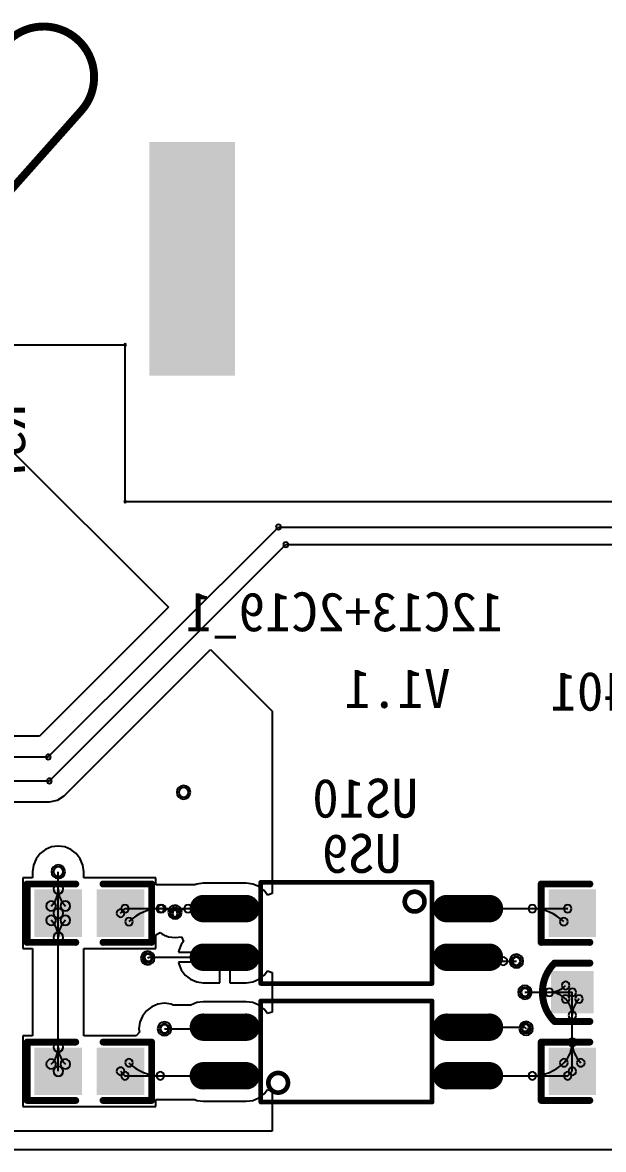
# Model space of a CAD drawing. Header units: inches. Extents: x 32166 to 66782, y 2386 to 7162.
# Drawn here: x 32753.9 to 32813.6, y 3216.8 to 3332.7 of the extents above; entities that cross this region are included whole.
import ezdxf

# ---------------------------------------------------------------- set-up
doc = ezdxf.new("R2010")
doc.units = ezdxf.units.IN
doc.header["$LTSCALE"] = 0.64311
doc.header["$MEASUREMENT"] = 0
for name, color, linetype in [('BOTTOMLAYER', 5, 'CONTINUOUS'), ('BOTTOMOVERLAY', 54, 'CONTINUOUS'), ('BOTTOMPASTE', 16, 'CONTINUOUS'), ('BOTTOMSOLDER', 6, 'CONTINUOUS'), ('KEEPOUTLAYER', 6, 'CONTINUOUS'), ('MULTILAYER', 9, 'CONTINUOUS')]:
    doc.layers.add(name, color=color, linetype=linetype)
doc.styles.get("Standard").update_dxf_attribs({"font": 'txt', "width": 0.8})

msp = doc.modelspace()

# ---------------------------------------------------------------- linework, layer by layer
at = {"layer": 'BOTTOMLAYER'}
for p, q in [((32752.09, 3289.41), (32768.65, 3272.85)), ((32756.55, 3257.21), (32780.2, 3280.85)), ((32780.2, 3280.85), (32846.19, 3280.85)), ((32756.66, 3254.74), (32780.95, 3279.04)), ((32780.95, 3279.04), (32846.94, 3279.04)), ((32768.9, 3272.6), (32755.66, 3259.36)), ((32768.65, 3272.85), (32768.9, 3272.6)), ((32758.18, 3253.22), (32773.23, 3268.27)), ((32773.23, 3268.27), (32779.57, 3261.93)), ((32779.57, 3261.93), (32779.57, 3243.17)), ((32755.66, 3259.36), (32748.15, 3259.36)), ((32742.45, 3257.21), (32756.55, 3257.21)), ((32738.31, 3254.74), (32756.66, 3254.74)), ((32757.48, 3252.76), (32758.18, 3253.22)), ((32738.31, 3252.59), (32756.66, 3252.59)), ((32756.66, 3252.59), (32757.48, 3252.76)), ((32755.71, 3247.27), (32755.3, 3246.72)), ((32756.26, 3247.68), (32755.71, 3247.27)), ((32756.89, 3247.95), (32756.26, 3247.68)), ((32757.57, 3248.04), (32756.89, 3247.95)), ((32758.25, 3247.95), (32757.57, 3248.04)), ((32758.88, 3247.68), (32758.25, 3247.95)), ((32759.42, 3247.27), (32758.88, 3247.68)), ((32759.84, 3246.72), (32759.42, 3247.27)), ((32755.03, 3246.09), (32754.94, 3245.41)), ((32755.3, 3246.72), (32755.03, 3246.09)), ((32760.1, 3246.09), (32759.84, 3246.72)), ((32760.19, 3245.41), (32760.1, 3246.09)), ((32754.94, 3244.77), (32753.94, 3244.77)), ((32753.94, 3244.77), (32753.94, 3237.51)), ((32754.94, 3245.41), (32754.94, 3244.77)), ((32757.57, 3241.14), (32757.57, 3245.41)), ((32760.19, 3244.77), (32760.19, 3245.41)), ((32767.6, 3244.77), (32760.19, 3244.77)), ((32767.6, 3244.06), (32767.6, 3244.77)), ((32771.6, 3244.06), (32767.6, 3244.06)), ((32771.8, 3244.14), (32771.6, 3244.06)), ((32772.48, 3244.23), (32771.8, 3244.14)), ((32776.88, 3244.23), (32772.48, 3244.23)), ((32777.56, 3244.14), (32776.88, 3244.23)), ((32778.19, 3243.88), (32777.56, 3244.14)), ((32778.74, 3243.46), (32778.19, 3243.88)), ((32779.09, 3243.01), (32778.74, 3243.46)), ((32779.57, 3243.17), (32779.09, 3243.01)), ((32763.97, 3241.14), (32764.43, 3241.61)), ((32764.43, 3241.61), (32774.68, 3241.61)), ((32799.68, 3241.61), (32809.93, 3241.61)), ((32757.57, 3224.89), (32757.57, 3241.14)), ((32767.6, 3238.91), (32768.05, 3239.14)), ((32767.6, 3237.51), (32767.6, 3238.91)), ((32768.05, 3239.14), (32768.26, 3238.98)), ((32768.26, 3238.98), (32768.35, 3238.94)), ((32768.35, 3238.94), (32768.49, 3238.85)), ((32768.49, 3238.85), (32768.65, 3238.82)), ((32768.65, 3238.82), (32768.89, 3238.72)), ((32768.89, 3238.72), (32769.57, 3238.63)), ((32769.57, 3238.63), (32770.23, 3238.72)), ((32770.21, 3237.92), (32769.95, 3237.29)), ((32770.45, 3238.23), (32770.21, 3237.92)), ((32770.23, 3238.72), (32770.28, 3238.63)), ((32770.28, 3238.63), (32770.45, 3238.23)), ((32753.94, 3237.51), (32754.94, 3237.51)), ((32754.94, 3237.51), (32754.94, 3228.52)), ((32760.19, 3228.52), (32760.19, 3237.51)), ((32760.19, 3237.51), (32767.6, 3237.51)), ((32766.77, 3236.53), (32766.84, 3236.61)), ((32766.84, 3236.61), (32774.68, 3236.61)), ((32769.95, 3237.29), (32769.93, 3237.12)), ((32769.93, 3237.12), (32774.68, 3237.12)), ((32774.68, 3237.12), (32774.68, 3236.61)), ((32774.68, 3236.61), (32775.19, 3236.61)), ((32775.19, 3236.61), (32775.19, 3233.99)), ((32799.68, 3236.61), (32800.08, 3236.21)), ((32774.18, 3236.1), (32769.93, 3236.1)), ((32769.93, 3236.1), (32769.95, 3235.93)), ((32769.95, 3235.93), (32770.21, 3235.3)), ((32774.18, 3233.99), (32774.18, 3236.1)), ((32800.08, 3236.21), (32804.65, 3236.21)), ((32770.21, 3235.3), (32770.63, 3234.76)), ((32770.63, 3234.76), (32771.17, 3234.34)), ((32771.17, 3234.34), (32771.8, 3234.08)), ((32777.56, 3234.08), (32778.19, 3234.34)), ((32778.19, 3234.34), (32778.74, 3234.76)), ((32778.74, 3234.76), (32779.09, 3235.21)), ((32779.09, 3235.21), (32779.57, 3235.05)), ((32779.57, 3235.05), (32779.57, 3230.98)), ((32771.8, 3234.08), (32772.48, 3233.99)), ((32772.48, 3233.99), (32774.18, 3233.99)), ((32775.19, 3233.99), (32776.88, 3233.99)), ((32776.88, 3233.99), (32777.56, 3234.08)), ((32771.8, 3231.95), (32771.2, 3231.7)), ((32772.48, 3232.04), (32771.8, 3231.95)), ((32776.88, 3232.04), (32772.48, 3232.04)), ((32777.56, 3231.95), (32776.88, 3232.04)), ((32778.19, 3231.69), (32777.56, 3231.95)), ((32805.53, 3233.01), (32810.4, 3233.01)), ((32810.4, 3233.01), (32810.4, 3233.01)), ((32810.4, 3224.89), (32810.4, 3233.01)), ((32766.63, 3231.11), (32766.22, 3230.56)), ((32767.18, 3231.52), (32766.63, 3231.11)), ((32767.81, 3231.79), (32767.18, 3231.52)), ((32768.49, 3231.88), (32767.81, 3231.79)), ((32769.17, 3231.79), (32768.49, 3231.88)), ((32769.37, 3231.7), (32769.17, 3231.79)), ((32771.2, 3231.7), (32769.37, 3231.7)), ((32778.74, 3231.27), (32778.19, 3231.69)), ((32779.09, 3230.82), (32778.74, 3231.27)), ((32779.57, 3230.98), (32779.09, 3230.82)), ((32765.95, 3229.93), (32765.86, 3229.25)), ((32766.22, 3230.56), (32765.95, 3229.93)), ((32754.94, 3228.52), (32753.94, 3228.52)), ((32753.94, 3228.52), (32753.94, 3221.25)), ((32765.58, 3228.52), (32760.19, 3228.52)), ((32765.91, 3228.9), (32765.58, 3228.52)), ((32765.86, 3229.25), (32765.91, 3228.9)), ((32768.49, 3229.25), (32774.52, 3229.25)), ((32774.52, 3229.25), (32774.68, 3229.42)), ((32799.68, 3229.42), (32805.52, 3229.42)), ((32805.52, 3229.42), (32805.65, 3229.29)), ((32763.97, 3224.89), (32764.43, 3224.42)), ((32764.43, 3224.42), (32774.68, 3224.42)), ((32799.68, 3224.42), (32809.93, 3224.42)), ((32809.93, 3224.42), (32810.4, 3224.89)), ((32778.74, 3222.56), (32779.09, 3223.02)), ((32779.09, 3223.02), (32779.57, 3222.85)), ((32779.57, 3222.85), (32779.57, 3218.74)), ((32767.6, 3221.25), (32767.6, 3221.97)), ((32767.6, 3221.97), (32771.6, 3221.97)), ((32771.6, 3221.97), (32771.8, 3221.88)), ((32771.8, 3221.88), (32772.48, 3221.8)), ((32772.48, 3221.8), (32776.88, 3221.8)), ((32776.88, 3221.8), (32777.56, 3221.88)), ((32777.56, 3221.88), (32778.19, 3222.15)), ((32778.19, 3222.15), (32778.74, 3222.56)), ((32753.94, 3221.25), (32767.6, 3221.25)), ((32779.57, 3218.74), (32718.41, 3218.74))]:
    msp.add_line(p, q, dxfattribs=at)
at = {"layer": 'BOTTOMLAYER', "const_width": 2}
for points in [[(32772.48, 3241.61), (32776.88, 3241.61)], [(32797.48, 3241.61), (32801.88, 3241.61)], [(32772.48, 3236.61), (32776.88, 3236.61)], [(32797.48, 3236.61), (32801.88, 3236.61)], [(32776.88, 3229.42), (32772.48, 3229.42)], [(32801.88, 3229.42), (32797.48, 3229.42)], [(32776.88, 3224.42), (32772.48, 3224.42)], [(32801.88, 3224.42), (32797.48, 3224.42)]]:
    msp.add_lwpolyline(points, dxfattribs=at)
at = {"layer": 'BOTTOMLAYER', "const_width": 1}
for points in [[(32772.98, 3241.61, 1), (32771.98, 3241.61, 1)], [(32777.38, 3241.61, 1), (32776.38, 3241.61, 1)], [(32797.98, 3241.61, 1), (32796.98, 3241.61, 1)], [(32802.38, 3241.61, 1), (32801.38, 3241.61, 1)], [(32772.98, 3236.61, 1), (32771.98, 3236.61, 1)], [(32777.38, 3236.61, 1), (32776.38, 3236.61, 1)], [(32797.98, 3236.61, 1), (32796.98, 3236.61, 1)], [(32802.38, 3236.61, 1), (32801.38, 3236.61, 1)], [(32771.98, 3229.42, 1), (32772.98, 3229.42, 1)], [(32776.38, 3229.42, 1), (32777.38, 3229.42, 1)], [(32796.98, 3229.42, 1), (32797.98, 3229.42, 1)], [(32801.38, 3229.42, 1), (32802.38, 3229.42, 1)], [(32771.98, 3224.42, 1), (32772.98, 3224.42, 1)], [(32776.38, 3224.42, 1), (32777.38, 3224.42, 1)], [(32796.98, 3224.42, 1), (32797.98, 3224.42, 1)], [(32801.38, 3224.42, 1), (32802.38, 3224.42, 1)]]:
    msp.add_lwpolyline(points, format="xyb", close=True, dxfattribs=at)
at = {"layer": 'BOTTOMLAYER'}
for centre, radius, start, end in [((32780.2, 3280.85), 0.254, 0, 180), ((32780.2, 3280.85), 0.254, 0, 180), ((32780.2, 3280.85), 0.254, 180, 0), ((32780.2, 3280.85), 0.254, 180, 0), ((32780.95, 3279.04), 0.254, 0, 180), ((32780.95, 3279.04), 0.254, 0, 180), ((32780.95, 3279.04), 0.254, 180, 0), ((32780.95, 3279.04), 0.254, 180, 0), ((32756.55, 3257.21), 0.254, 0, 180), ((32756.55, 3257.21), 0.254, 0, 180), ((32756.55, 3257.21), 0.254, 180, 0), ((32756.55, 3257.21), 0.254, 180, 0), ((32756.66, 3254.74), 0.254, 0, 180), ((32756.66, 3254.74), 0.254, 0, 180), ((32756.66, 3254.74), 0.254, 180, 0), ((32756.66, 3254.74), 0.254, 180, 0), ((32770.45, 3253.57), 0.5, 0, 180), ((32770.45, 3253.57), 0.5, 180, 0), ((32757.57, 3245.41), 0.5, 0, 180), ((32757.57, 3245.41), 0.5, 0, 180), ((32757.57, 3245.41), 0.5, 180, 0), ((32757.57, 3245.41), 0.5, 180, 0), ((32755.08, 3243.63), 2.49, 315.0002, 0.0002), ((32757.57, 3243.63), 0.5, 0, 180), ((32757.57, 3243.63), 0.5, 0, 180), ((32757.57, 3243.63), 0.5, 180, 0), ((32757.57, 3243.63), 0.5, 180, 0), ((32760.06, 3243.63), 2.49, 179.9998, 224.9998), ((32756.84, 3241.87), 0.5, 0, 180), ((32758.3, 3241.87), 0.5, 0, 180), ((32756.84, 3241.87), 0.5, 180, 0), ((32757.57, 3241.14), 0.5, 0, 180), ((32757.57, 3241.14), 0.5, 0, 180), ((32758.3, 3241.87), 0.5, 180, 0), ((32763.97, 3241.14), 0.4, 0, 180), ((32764.43, 3241.61), 0.4, 0, 180), ((32764.43, 3241.61), 0.4, 0, 180), ((32764.43, 3241.61), 0.4, 180, 0), ((32764.43, 3241.61), 0.4, 180, 0), ((32768.07, 3237.04), 4.57, 90, 135), ((32768.07, 3241.61), 0.4, 0, 180), ((32768.07, 3241.61), 0.4, 180, 0), ((32768.22, 3241.61), 0.4, 0, 180), ((32768.22, 3241.61), 0.4, 180, 0), ((32768.22, 3239.91), 1.7, 45.0002, 90.0002), ((32769.43, 3241.11), 0.4, 0, 180), ((32769.57, 3241.25), 0.5, 0, 180), ((32769.57, 3241.25), 0.5, 180, 0), ((32769.71, 3241.11), 0.4, 0, 180), ((32770.91, 3239.91), 1.7, 89.9998, 134.9998), ((32770.91, 3241.61), 0.4, 0, 180), ((32770.91, 3241.61), 0.4, 180, 0), ((32774.68, 3241.61), 0.4, 0, 180), ((32774.68, 3241.61), 0.4, 180, 0), ((32799.68, 3241.61), 0.4, 0, 180), ((32799.68, 3241.61), 0.4, 180, 0), ((32806.29, 3241.61), 0.4, 0, 180), ((32806.29, 3241.61), 0.4, 180, 0), ((32806.29, 3237.04), 4.57, 45, 90), ((32809.93, 3241.61), 0.4, 0, 180), ((32809.93, 3241.61), 0.4, 180, 0), ((32756.84, 3240.41), 0.5, 0, 180), ((32756.84, 3240.41), 0.5, 180, 0), ((32755.08, 3238.65), 2.49, 359.9998, 44.9998), ((32757.57, 3241.14), 0.5, 180, 0), ((32757.57, 3241.14), 0.5, 180, 0), ((32760.06, 3238.65), 2.49, 135.0002, 180.0002), ((32758.3, 3240.41), 0.5, 0, 180), ((32758.3, 3240.41), 0.5, 180, 0), ((32763.97, 3241.14), 0.4, 180, 0), ((32764.84, 3240.27), 0.4, 0, 180), ((32764.84, 3240.27), 0.4, 180, 0), ((32769.43, 3241.11), 0.4, 180, 0), ((32769.71, 3241.11), 0.4, 180, 0), ((32809.53, 3240.27), 0.4, 0, 180), ((32809.53, 3240.27), 0.4, 180, 0), ((32757.57, 3238.65), 0.5, 0, 180), ((32757.57, 3238.65), 0.5, 0, 180), ((32757.57, 3238.65), 0.5, 180, 0), ((32757.57, 3238.65), 0.5, 180, 0), ((32766.77, 3236.53), 0.5, 0, 180), ((32766.77, 3236.53), 0.4, 0, 180), ((32766.84, 3236.61), 0.4, 0, 180), ((32766.84, 3236.61), 0.4, 0, 180), ((32766.84, 3236.61), 0.4, 180, 0), ((32766.84, 3236.61), 0.4, 180, 0), ((32774.68, 3236.61), 0.4, 0, 180), ((32774.68, 3236.61), 0.4, 180, 0), ((32799.68, 3236.61), 0.4, 0, 180), ((32799.68, 3236.61), 0.4, 180, 0), ((32800.08, 3236.21), 0.4, 0, 180), ((32800.08, 3236.21), 0.4, 0, 180), ((32802.02, 3236.75), 0.4, 0, 180), ((32802.02, 3236.75), 0.4, 180, 0), ((32803.32, 3238.05), 1.83, 225.0002, 270.0002), ((32803.32, 3236.21), 0.4, 0, 180), ((32804.65, 3236.21), 0.5, 0, 180), ((32804.65, 3236.21), 0.4, 0, 180), ((32766.77, 3236.53), 0.5, 180, 0), ((32766.77, 3236.53), 0.4, 180, 0), ((32800.08, 3236.21), 0.4, 180, 0), ((32800.08, 3236.21), 0.4, 180, 0), ((32803.32, 3236.21), 0.4, 180, 0), ((32804.65, 3236.21), 0.5, 180, 0), ((32804.65, 3236.21), 0.4, 180, 0), ((32805.53, 3233.01), 0.5, 0, 180), ((32805.53, 3233.01), 0.4, 0, 180), ((32808.04, 3233.01), 0.4, 0, 180), ((32808.04, 3233.01), 0.4, 0, 180), ((32808.04, 3235.37), 2.36, 270, 315), ((32809.71, 3233.71), 0.4, 0, 180), ((32809.71, 3233.71), 0.4, 180, 0), ((32810.4, 3233.01), 0.4, 0, 180), ((32810.4, 3233.01), 0.4, 0, 180), ((32810.4, 3233.01), 0.4, 0, 180), ((32810.4, 3233.01), 0.4, 0, 180), ((32805.53, 3233.01), 0.5, 180, 0), ((32805.53, 3233.01), 0.4, 180, 0), ((32808.04, 3233.01), 0.4, 180, 0), ((32808.04, 3233.01), 0.4, 180, 0), ((32808.04, 3230.65), 2.36, 45, 90), ((32809.71, 3232.32), 0.4, 0, 180), ((32809.71, 3232.32), 0.4, 0, 180), ((32809.71, 3232.32), 0.4, 180, 0), ((32809.71, 3232.32), 0.4, 180, 0), ((32808.04, 3230.65), 2.36, 360, 45), ((32810.4, 3233.01), 0.4, 180, 0), ((32810.4, 3233.01), 0.4, 180, 0), ((32810.4, 3233.01), 0.4, 180, 0), ((32810.4, 3233.01), 0.4, 180, 0), ((32812.76, 3230.65), 2.36, 135, 180), ((32811.09, 3232.32), 0.4, 0, 180), ((32811.09, 3232.32), 0.4, 180, 0), ((32810.4, 3230.65), 0.4, 0, 180), ((32810.4, 3230.65), 0.4, 0, 180), ((32768.49, 3229.25), 0.5, 0, 180), ((32768.49, 3229.25), 0.4, 0, 180), ((32774.52, 3229.25), 0.4, 0, 180), ((32774.52, 3229.25), 0.4, 0, 180), ((32774.68, 3229.42), 0.4, 0, 180), ((32799.68, 3229.42), 0.4, 0, 180), ((32805.52, 3229.42), 0.4, 0, 180), ((32805.52, 3229.42), 0.4, 0, 180), ((32805.65, 3229.29), 0.5, 0, 180), ((32805.65, 3229.29), 0.4, 0, 180), ((32810.4, 3230.65), 0.4, 180, 0), ((32810.4, 3230.65), 0.4, 180, 0), ((32768.49, 3229.25), 0.5, 180, 0), ((32768.49, 3229.25), 0.4, 180, 0), ((32774.52, 3229.25), 0.4, 180, 0), ((32774.52, 3229.25), 0.4, 180, 0), ((32774.68, 3229.42), 0.4, 180, 0), ((32799.68, 3229.42), 0.4, 180, 0), ((32805.52, 3229.42), 0.4, 180, 0), ((32805.52, 3229.42), 0.4, 180, 0), ((32805.65, 3229.29), 0.5, 180, 0), ((32805.65, 3229.29), 0.4, 180, 0), ((32755.08, 3227.38), 2.49, 315.0002, 0.0002), ((32757.57, 3227.38), 0.5, 0, 180), ((32757.57, 3227.38), 0.5, 0, 180), ((32757.57, 3227.38), 0.5, 180, 0), ((32757.57, 3227.38), 0.5, 180, 0), ((32760.06, 3227.38), 2.49, 179.9998, 224.9998), ((32807.42, 3227.86), 2.97, 315, 360), ((32810.4, 3227.86), 0.4, 0, 180), ((32810.4, 3227.86), 0.4, 0, 180), ((32810.4, 3227.86), 0.4, 180, 0), ((32810.4, 3227.86), 0.4, 180, 0), ((32813.37, 3227.86), 2.97, 180, 225), ((32756.84, 3225.62), 0.5, 0, 180), ((32758.3, 3225.62), 0.5, 0, 180), ((32764.84, 3225.76), 0.4, 0, 180), ((32809.53, 3225.76), 0.4, 0, 180), ((32809.53, 3225.76), 0.4, 0, 180), ((32811.27, 3225.76), 0.4, 0, 180), ((32756.84, 3225.62), 0.5, 180, 0), ((32757.57, 3224.89), 0.5, 0, 180), ((32758.3, 3225.62), 0.5, 180, 0), ((32763.97, 3224.89), 0.4, 0, 180), ((32764.84, 3225.76), 0.4, 180, 0), ((32768.07, 3228.99), 4.57, 225, 270), ((32806.29, 3228.99), 4.57, 270.0001, 315.0001), ((32809.53, 3225.76), 0.4, 180, 0), ((32809.53, 3225.76), 0.4, 180, 0), ((32810.4, 3224.89), 0.4, 0, 180), ((32810.4, 3224.89), 0.4, 0, 180), ((32811.27, 3225.76), 0.4, 180, 0), ((32757.57, 3224.89), 0.5, 180, 0), ((32763.97, 3224.89), 0.4, 180, 0), ((32764.43, 3224.42), 0.4, 0, 180), ((32764.43, 3224.42), 0.4, 0, 180), ((32764.43, 3224.42), 0.4, 180, 0), ((32764.43, 3224.42), 0.4, 180, 0), ((32768.07, 3224.42), 0.4, 0, 180), ((32768.07, 3224.42), 0.4, 180, 0), ((32774.68, 3224.42), 0.4, 0, 180), ((32774.68, 3224.42), 0.4, 180, 0), ((32799.68, 3224.42), 0.4, 0, 180), ((32799.68, 3224.42), 0.4, 180, 0), ((32806.29, 3224.42), 0.4, 0, 180), ((32806.29, 3224.42), 0.4, 180, 0), ((32809.93, 3224.42), 0.4, 0, 180), ((32809.93, 3224.42), 0.4, 0, 180), ((32809.93, 3224.42), 0.4, 180, 0), ((32809.93, 3224.42), 0.4, 180, 0), ((32810.4, 3224.89), 0.4, 180, 0), ((32810.4, 3224.89), 0.4, 180, 0)]:
    msp.add_arc(centre, radius, start, end, dxfattribs=at)
for points in [[(32767.32, 3320.02), (32767.32, 3296.82), (32775.32, 3320.02), (32775.32, 3296.82)], [(32755.54, 3239.11), (32759.6, 3239.11), (32755.54, 3243.17), (32759.6, 3243.17)], [(32761.94, 3239.11), (32766, 3239.11), (32761.94, 3243.17), (32766, 3243.17)], [(32812.43, 3243.17), (32808.37, 3243.17), (32812.43, 3239.11), (32808.37, 3239.11)], [(32808.62, 3231.24), (32812.18, 3231.24), (32808.62, 3234.79), (32812.18, 3234.79)], [(32755.54, 3222.85), (32759.6, 3222.85), (32755.54, 3226.92), (32759.6, 3226.92)], [(32761.94, 3222.85), (32766, 3222.85), (32761.94, 3226.92), (32766, 3226.92)], [(32812.43, 3226.92), (32808.37, 3226.92), (32812.43, 3222.85), (32808.37, 3222.85)]]:
    msp.add_solid(points, dxfattribs=at)
at = {"layer": 'BOTTOMOVERLAY'}
for points, const_width in [([(32754.37, 3244.14), (32759.37, 3244.14)], 0.711), ([(32754.37, 3238.14), (32754.37, 3244.14)], 0.711), ([(32762.17, 3244.14), (32767.17, 3244.14)], 0.711), ([(32767.17, 3238.14), (32767.17, 3244.14)], 0.711), ([(32778.38, 3233.91), (32778.38, 3244.31)], 0.48), ([(32778.38, 3244.31), (32795.98, 3244.31)], 0.48), ([(32795.98, 3244.31), (32795.98, 3233.91)], 0.48), ([(32807.2, 3244.14), (32812.2, 3244.14)], 0.711), ([(32807.2, 3238.14), (32807.2, 3244.14)], 0.711), ([(32754.37, 3238.14), (32759.37, 3238.14)], 0.711), ([(32762.17, 3238.14), (32767.17, 3238.14)], 0.711), ([(32807.2, 3238.14), (32812.2, 3238.14)], 0.711), ([(32808.57, 3236.01), (32812.2, 3236.01)], 0.72), ([(32778.38, 3233.91), (32795.98, 3233.91)], 0.48), ([(32778.38, 3221.72), (32778.38, 3232.12)], 0.48), ([(32778.38, 3232.12), (32795.98, 3232.12)], 0.48), ([(32795.98, 3221.72), (32795.98, 3232.12)], 0.48), ([(32808.57, 3230.01), (32812.2, 3230.01)], 0.72), ([(32754.37, 3227.89), (32759.37, 3227.89)], 0.711), ([(32754.37, 3221.89), (32754.37, 3227.89)], 0.711), ([(32762.17, 3227.89), (32767.17, 3227.89)], 0.711), ([(32767.17, 3221.89), (32767.17, 3227.89)], 0.711), ([(32807.2, 3227.89), (32812.2, 3227.89)], 0.711), ([(32807.2, 3221.89), (32807.2, 3227.89)], 0.711), ([(32754.37, 3221.89), (32759.37, 3221.89)], 0.711), ([(32762.17, 3221.89), (32767.17, 3221.89)], 0.711), ([(32778.38, 3221.72), (32795.98, 3221.72)], 0.48), ([(32807.2, 3221.89), (32812.2, 3221.89)], 0.711)]:
    msp.add_lwpolyline(points, dxfattribs=dict(at, const_width=const_width))
for points, const_width in [([(32754.37, 3243.96, 1), (32754.37, 3244.32, 1)], 0.356), ([(32754.37, 3243.96, 1), (32754.37, 3244.32, 1)], 0.356), ([(32759.37, 3243.96, 1), (32759.37, 3244.32, 1)], 0.356), ([(32762.17, 3243.96, 1), (32762.17, 3244.32, 1)], 0.356), ([(32767.17, 3243.96, 1), (32767.17, 3244.32, 1)], 0.356), ([(32767.17, 3243.96, 1), (32767.17, 3244.32, 1)], 0.356), ([(32778.5, 3244.31, 1), (32778.26, 3244.31, 1)], 0.24), ([(32778.5, 3244.31, 1), (32778.26, 3244.31, 1)], 0.24), ([(32793.18, 3242.33, 1), (32795.21, 3242.33, 1)], 0.48), ([(32796.1, 3244.31, 1), (32795.86, 3244.31, 1)], 0.24), ([(32796.1, 3244.31, 1), (32795.86, 3244.31, 1)], 0.24), ([(32807.2, 3244.32, 1), (32807.2, 3243.96, 1)], 0.356), ([(32807.2, 3244.32, 1), (32807.2, 3243.96, 1)], 0.356), ([(32812.2, 3244.32, 1), (32812.2, 3243.96, 1)], 0.356), ([(32793.3, 3242.33, 1), (32793.06, 3242.33, 1)], 0.24), ([(32795.33, 3242.33, 1), (32795.09, 3242.33, 1)], 0.24), ([(32754.37, 3237.96, 1), (32754.37, 3238.32, 1)], 0.356), ([(32754.37, 3237.96, 1), (32754.37, 3238.32, 1)], 0.356), ([(32759.37, 3237.96, 1), (32759.37, 3238.32, 1)], 0.356), ([(32762.17, 3237.96, 1), (32762.17, 3238.32, 1)], 0.356), ([(32767.17, 3237.96, 1), (32767.17, 3238.32, 1)], 0.356), ([(32767.17, 3237.96, 1), (32767.17, 3238.32, 1)], 0.356), ([(32807.2, 3238.32, 1), (32807.2, 3237.96, 1)], 0.356), ([(32807.2, 3238.32, 1), (32807.2, 3237.96, 1)], 0.356), ([(32812.2, 3238.32, 1), (32812.2, 3237.96, 1)], 0.356), ([(32808.57, 3235.83, 1), (32808.57, 3236.19, 1)], 0.36), ([(32808.57, 3235.83, 1), (32808.57, 3236.19, 1)], 0.36), ([(32812.2, 3235.83, 1), (32812.2, 3236.19, 1)], 0.36), ([(32778.5, 3233.91, 1), (32778.26, 3233.91, 1)], 0.24), ([(32778.5, 3233.91, 1), (32778.26, 3233.91, 1)], 0.24), ([(32796.1, 3233.91, 1), (32795.86, 3233.91, 1)], 0.24), ([(32796.1, 3233.91, 1), (32795.86, 3233.91, 1)], 0.24), ([(32778.26, 3232.12, 1), (32778.5, 3232.12, 1)], 0.24), ([(32778.26, 3232.12, 1), (32778.5, 3232.12, 1)], 0.24), ([(32795.86, 3232.12, 1), (32796.1, 3232.12, 1)], 0.24), ([(32795.86, 3232.12, 1), (32796.1, 3232.12, 1)], 0.24), ([(32808.57, 3229.83, 1), (32808.57, 3230.19, 1)], 0.36), ([(32808.57, 3229.83, 1), (32808.57, 3230.19, 1)], 0.36), ([(32812.2, 3229.83, 1), (32812.2, 3230.19, 1)], 0.36), ([(32754.37, 3227.71, 1), (32754.37, 3228.06, 1)], 0.356), ([(32754.37, 3227.71, 1), (32754.37, 3228.06, 1)], 0.356), ([(32759.37, 3227.71, 1), (32759.37, 3228.06, 1)], 0.356), ([(32762.17, 3227.71, 1), (32762.17, 3228.06, 1)], 0.356), ([(32767.17, 3227.71, 1), (32767.17, 3228.06, 1)], 0.356), ([(32767.17, 3227.71, 1), (32767.17, 3228.06, 1)], 0.356), ([(32807.2, 3228.06, 1), (32807.2, 3227.71, 1)], 0.356), ([(32807.2, 3228.06, 1), (32807.2, 3227.71, 1)], 0.356), ([(32812.2, 3228.06, 1), (32812.2, 3227.71, 1)], 0.356), ([(32781.18, 3223.7, 1), (32779.16, 3223.7, 1)], 0.48), ([(32779.04, 3223.7, 1), (32779.28, 3223.7, 1)], 0.24), ([(32781.06, 3223.7, 1), (32781.3, 3223.7, 1)], 0.24), ([(32754.37, 3221.71, 1), (32754.37, 3222.06, 1)], 0.356), ([(32754.37, 3221.71, 1), (32754.37, 3222.06, 1)], 0.356), ([(32759.37, 3221.71, 1), (32759.37, 3222.06, 1)], 0.356), ([(32762.17, 3221.71, 1), (32762.17, 3222.06, 1)], 0.356), ([(32767.17, 3221.71, 1), (32767.17, 3222.06, 1)], 0.356), ([(32767.17, 3221.71, 1), (32767.17, 3222.06, 1)], 0.356), ([(32778.26, 3221.72, 1), (32778.5, 3221.72, 1)], 0.24), ([(32778.26, 3221.72, 1), (32778.5, 3221.72, 1)], 0.24), ([(32795.86, 3221.72, 1), (32796.1, 3221.72, 1)], 0.24), ([(32795.86, 3221.72, 1), (32796.1, 3221.72, 1)], 0.24), ([(32807.2, 3222.06, 1), (32807.2, 3221.71, 1)], 0.356), ([(32807.2, 3222.06, 1), (32807.2, 3221.71, 1)], 0.356), ([(32812.2, 3222.06, 1), (32812.2, 3221.71, 1)], 0.356)]:
    msp.add_lwpolyline(points, format="xyb", close=True, dxfattribs=dict(at, const_width=const_width))
at = {"layer": 'BOTTOMOVERLAY', "const_width": 0.72}
msp.add_lwpolyline([(32808.57, 3230.01, -0.414214), (32808.57, 3236.01)], format="xyb", dxfattribs=at)
at = {"layer": 'BOTTOMPASTE', "const_width": 2}
for points in [[(32772.48, 3241.61), (32776.88, 3241.61)], [(32797.48, 3241.61), (32801.88, 3241.61)], [(32772.48, 3236.61), (32776.88, 3236.61)], [(32797.48, 3236.61), (32801.88, 3236.61)], [(32776.88, 3229.42), (32772.48, 3229.42)], [(32801.88, 3229.42), (32797.48, 3229.42)], [(32776.88, 3224.42), (32772.48, 3224.42)], [(32801.88, 3224.42), (32797.48, 3224.42)]]:
    msp.add_lwpolyline(points, dxfattribs=at)
at = {"layer": 'BOTTOMPASTE', "const_width": 1}
for points in [[(32772.98, 3241.61, 1), (32771.98, 3241.61, 1)], [(32777.38, 3241.61, 1), (32776.38, 3241.61, 1)], [(32797.98, 3241.61, 1), (32796.98, 3241.61, 1)], [(32802.38, 3241.61, 1), (32801.38, 3241.61, 1)], [(32772.98, 3236.61, 1), (32771.98, 3236.61, 1)], [(32777.38, 3236.61, 1), (32776.38, 3236.61, 1)], [(32797.98, 3236.61, 1), (32796.98, 3236.61, 1)], [(32802.38, 3236.61, 1), (32801.38, 3236.61, 1)], [(32771.98, 3229.42, 1), (32772.98, 3229.42, 1)], [(32776.38, 3229.42, 1), (32777.38, 3229.42, 1)], [(32796.98, 3229.42, 1), (32797.98, 3229.42, 1)], [(32801.38, 3229.42, 1), (32802.38, 3229.42, 1)], [(32771.98, 3224.42, 1), (32772.98, 3224.42, 1)], [(32776.38, 3224.42, 1), (32777.38, 3224.42, 1)], [(32796.98, 3224.42, 1), (32797.98, 3224.42, 1)], [(32801.38, 3224.42, 1), (32802.38, 3224.42, 1)]]:
    msp.add_lwpolyline(points, format="xyb", close=True, dxfattribs=at)
at = {"layer": 'BOTTOMPASTE'}
for points in [[(32755.54, 3239.11), (32759.6, 3239.11), (32755.54, 3243.17), (32759.6, 3243.17)], [(32761.94, 3239.11), (32766, 3239.11), (32761.94, 3243.17), (32766, 3243.17)], [(32812.43, 3243.17), (32808.37, 3243.17), (32812.43, 3239.11), (32808.37, 3239.11)], [(32808.62, 3231.24), (32812.18, 3231.24), (32808.62, 3234.79), (32812.18, 3234.79)], [(32755.54, 3222.85), (32759.6, 3222.85), (32755.54, 3226.92), (32759.6, 3226.92)], [(32761.94, 3222.85), (32766, 3222.85), (32761.94, 3226.92), (32766, 3226.92)], [(32812.43, 3226.92), (32808.37, 3226.92), (32812.43, 3222.85), (32808.37, 3222.85)]]:
    msp.add_solid(points, dxfattribs=at)
at = {"layer": 'BOTTOMSOLDER', "const_width": 2.81}
for points in [[(32772.48, 3241.61), (32776.88, 3241.61)], [(32797.48, 3241.61), (32801.88, 3241.61)], [(32772.48, 3236.61), (32776.88, 3236.61)], [(32797.48, 3236.61), (32801.88, 3236.61)], [(32776.88, 3229.42), (32772.48, 3229.42)], [(32801.88, 3229.42), (32797.48, 3229.42)], [(32776.88, 3224.42), (32772.48, 3224.42)], [(32801.88, 3224.42), (32797.48, 3224.42)]]:
    msp.add_lwpolyline(points, dxfattribs=at)
at = {"layer": 'BOTTOMSOLDER', "const_width": 1.41}
for points in [[(32773.19, 3241.61, 1), (32771.78, 3241.61, 1)], [(32777.59, 3241.61, 1), (32776.18, 3241.61, 1)], [(32798.19, 3241.61, 1), (32796.78, 3241.61, 1)], [(32802.59, 3241.61, 1), (32801.18, 3241.61, 1)], [(32773.19, 3236.61, 1), (32771.78, 3236.61, 1)], [(32777.59, 3236.61, 1), (32776.18, 3236.61, 1)], [(32798.19, 3236.61, 1), (32796.78, 3236.61, 1)], [(32802.59, 3236.61, 1), (32801.18, 3236.61, 1)], [(32771.78, 3229.42, 1), (32773.19, 3229.42, 1)], [(32776.18, 3229.42, 1), (32777.59, 3229.42, 1)], [(32796.78, 3229.42, 1), (32798.19, 3229.42, 1)], [(32801.18, 3229.42, 1), (32802.59, 3229.42, 1)], [(32771.78, 3224.42, 1), (32773.19, 3224.42, 1)], [(32776.18, 3224.42, 1), (32777.59, 3224.42, 1)], [(32796.78, 3224.42, 1), (32798.19, 3224.42, 1)], [(32801.18, 3224.42, 1), (32802.59, 3224.42, 1)]]:
    msp.add_lwpolyline(points, format="xyb", close=True, dxfattribs=at)
at = {"layer": 'BOTTOMSOLDER'}
for centre, start, end in [((32770.45, 3253.57), 0, 180), ((32770.45, 3253.57), 180, 0), ((32757.57, 3245.41), 0, 180), ((32757.57, 3245.41), 180, 0), ((32769.57, 3241.25), 0, 180), ((32769.57, 3241.25), 180, 0), ((32766.77, 3236.53), 0, 180), ((32804.65, 3236.21), 0, 180), ((32766.77, 3236.53), 180, 0), ((32804.65, 3236.21), 180, 0), ((32805.53, 3233.01), 0, 180), ((32805.53, 3233.01), 180, 0), ((32768.49, 3229.25), 0, 180), ((32805.65, 3229.29), 0, 180), ((32768.49, 3229.25), 180, 0), ((32805.65, 3229.29), 180, 0)]:
    msp.add_arc(centre, 0.703, start, end, dxfattribs=at)
for points in [[(32766.92, 3320.43), (32766.92, 3296.41), (32775.73, 3320.43), (32775.73, 3296.41)], [(32755.13, 3238.7), (32760.01, 3238.7), (32755.13, 3243.58), (32760.01, 3243.58)], [(32761.53, 3238.7), (32766.41, 3238.7), (32761.53, 3243.58), (32766.41, 3243.58)], [(32812.84, 3243.58), (32807.96, 3243.58), (32812.84, 3238.7), (32807.96, 3238.7)], [(32808.21, 3230.83), (32812.58, 3230.83), (32808.21, 3235.2), (32812.58, 3235.2)], [(32755.13, 3222.45), (32760.01, 3222.45), (32755.13, 3227.32), (32760.01, 3227.32)], [(32761.53, 3222.45), (32766.41, 3222.45), (32761.53, 3227.32), (32766.41, 3227.32)], [(32812.84, 3227.32), (32807.96, 3227.32), (32812.84, 3222.45), (32807.96, 3222.45)]]:
    msp.add_solid(points, dxfattribs=at)
at = {"layer": 'KEEPOUTLAYER'}
for p, q in [((32732.05, 3299.58), (32764.45, 3299.58)), ((32764.45, 3283.46), (32764.45, 3299.58)), ((32764.45, 3283.46), (32815.37, 3283.46)), ((32676.92, 3216.85), (34016.92, 3216.85))]:
    msp.add_line(p, q, dxfattribs=at)
at = {"layer": 'KEEPOUTLAYER', "const_width": 0.813}
msp.add_lwpolyline([(32752.17, 3330.57, -1), (32759.95, 3323.67)], format="xyb", dxfattribs=at)
msp.add_lwpolyline([(32743.27, 3304.89), (32759.95, 3323.67)], dxfattribs=at)
at = {"layer": 'KEEPOUTLAYER', "const_width": 0.406}
msp.add_lwpolyline([(32759.95, 3323.87, 1), (32759.95, 3323.46, 1)], format="xyb", close=True, dxfattribs=at)
msp.add_lwpolyline([(32759.95, 3323.87, 1), (32759.95, 3323.46, 1)], format="xyb", close=True, dxfattribs=at)
at = {"layer": 'KEEPOUTLAYER'}
for centre, start, end in [((32764.45, 3299.58), 0, 180), ((32764.45, 3299.58), 0, 180), ((32764.45, 3299.58), 180, 0), ((32764.45, 3299.58), 180, 0), ((32764.45, 3283.46), 0, 180), ((32764.45, 3283.46), 0, 180), ((32764.45, 3283.46), 180, 0), ((32764.45, 3283.46), 180, 0)]:
    msp.add_arc(centre, 0.1, start, end, dxfattribs=at)
at = {"layer": 'MULTILAYER'}
for centre, start, end in [((32770.45, 3253.57), 0, 180), ((32770.45, 3253.57), 180, 0), ((32757.57, 3245.41), 0, 180), ((32757.57, 3245.41), 180, 0), ((32769.57, 3241.25), 0, 180), ((32769.57, 3241.25), 180, 0), ((32766.77, 3236.53), 0, 180), ((32804.65, 3236.21), 0, 180), ((32766.77, 3236.53), 180, 0), ((32804.65, 3236.21), 180, 0), ((32805.53, 3233.01), 0, 180), ((32805.53, 3233.01), 180, 0), ((32768.49, 3229.25), 0, 180), ((32805.65, 3229.29), 0, 180), ((32768.49, 3229.25), 180, 0), ((32805.65, 3229.29), 180, 0)]:
    msp.add_arc(centre, 0.5, start, end, dxfattribs=at)
msp.add_solid([(32767.32, 3320.02), (32767.32, 3296.82), (32775.32, 3320.02), (32775.32, 3296.82)], dxfattribs=at)

# ---------------------------------------------------------------- texts
at = {"layer": 'BOTTOMOVERLAY', "text_generation_flag": 2}
for s, rotation, p in [('R37', 90, (32754.17, 3293.49)), ('12C13+2C19_1', 360, (32803.32, 3270.13)), ('V1.1', 360, (32797.88, 3262.25)), ('20170401', 360, (32829.92, 3261.97)), ('US10', 360, (32794.56, 3250.97)), ('US9', 360, (32792.84, 3245.29))]:
    msp.add_text(s, height=4, rotation=rotation, dxfattribs=at).set_placement(p)

doc.saveas('drawing.dxf')
